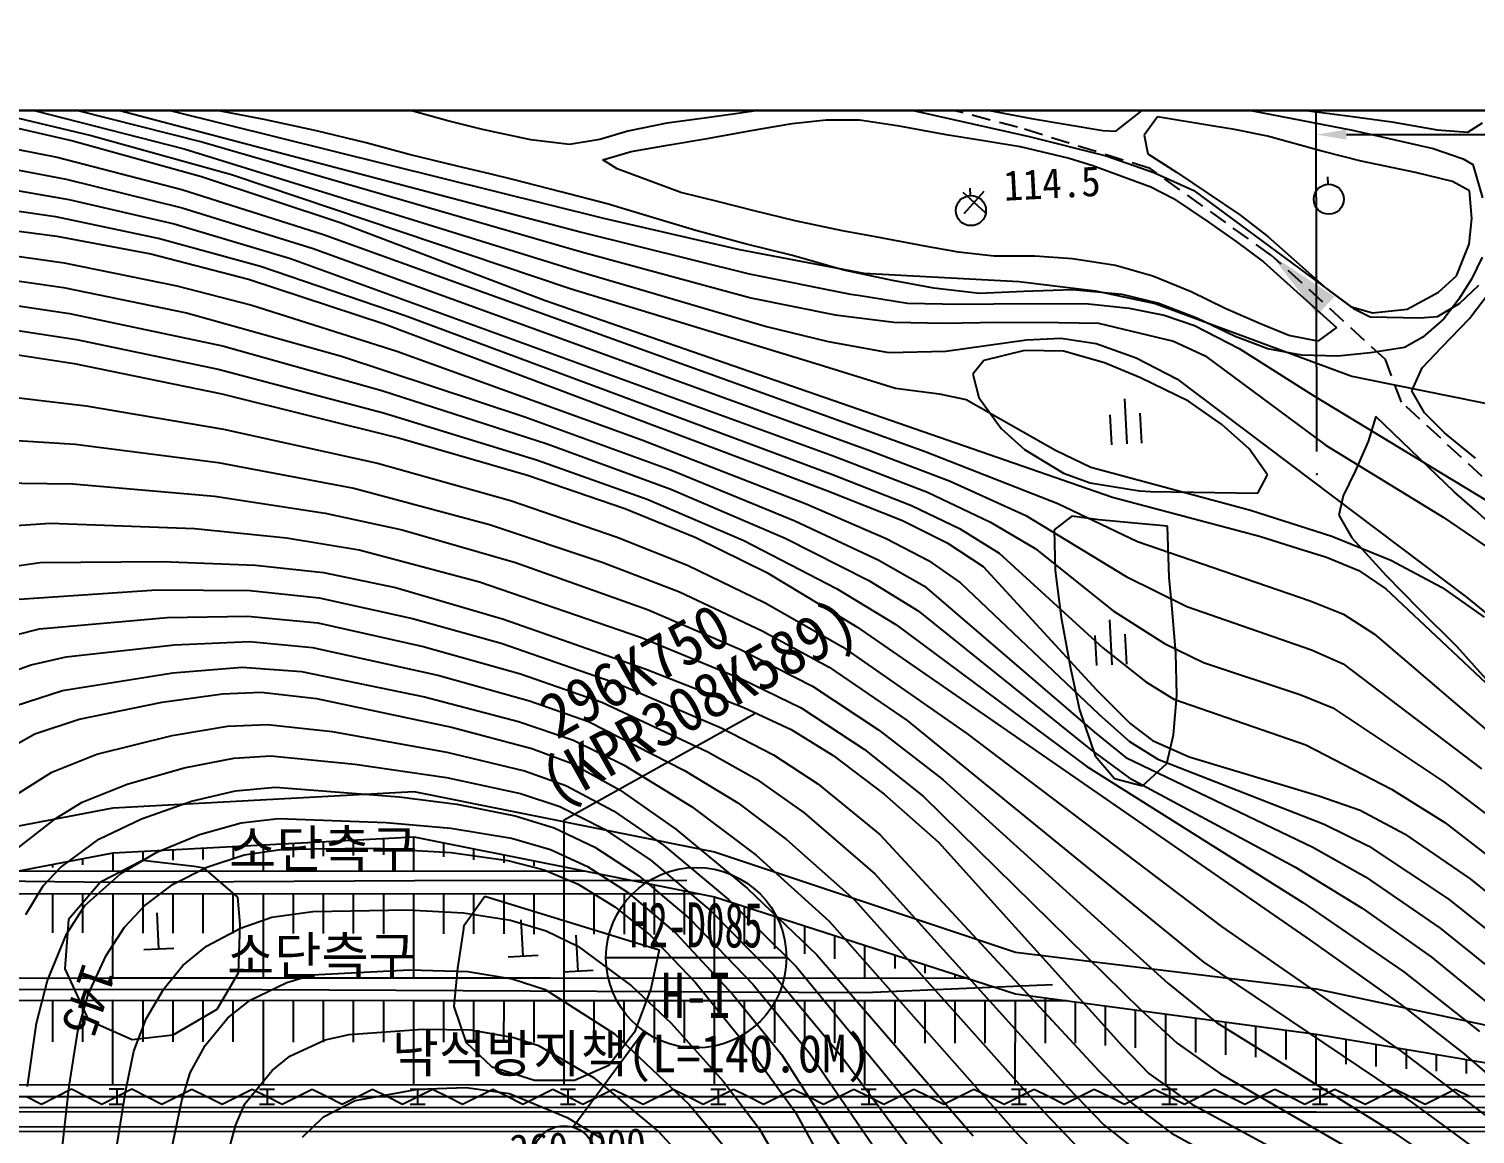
# Model space of a CAD drawing. Header units: millimetres. Extents: x 14054 to 14850, y 1103 to 1809.
# Drawn here: x 14455.8 to 14551.9, y 1473.3 to 1546.8 of the extents above; entities that cross this region are included whole.
import ezdxf
from ezdxf.enums import TextEntityAlignment as Align
from ezdxf.xclip import XClip

# ---------------------------------------------------------------- set-up
doc = ezdxf.new("R2010")
doc.units = ezdxf.units.MM
doc.header["$LTSCALE"] = 10
doc.header["$MEASUREMENT"] = 0
doc.header["$XCLIPFRAME"] = 2
doc.linetypes.add('HIDDEN', pattern=[0.375, 0.25, -0.125])
doc.layers.add('TN-MANH', color=4, linetype='Continuous')
doc.layers.add('TZ-BASE', color=253, linetype='Continuous')
doc.layers.add('TX-PAPR', color=2, linetype='Continuous', plot=False)
doc.styles.add('GR', font='GulimChe.ttf')
doc.styles.add('HANA', font='GulimChe.ttf')
doc.styles.get("Standard").update_dxf_attribs({"font": 'GulimChe.ttf'})
doc.linetypes.add('I_LINE', pattern='A,3.5,["I",Standard,S=1,R=0,X=-1,Y=-0.5],3.5', length=7)

# ---------------------------------------------------------------- blocks, each defined once
blk = doc.blocks.new('JD-SSG3')
at = {"layer": 'TZ-BASE'}
for p, q in [((301.949, 80.427, 115), (352.622, 67.849, 115)), ((354.611, 79.169, 114), (380.92, 73.274, 114)), ((355.967, 79.23, 113), (381.08, 74.47, 113)), ((312.558, 76.299, 117), (325.907, 72.908, 117)), ((314.5, 76.569, 116), (351.168, 66.911, 116)), ((306.907, 75.384, 120), (317.345, 72.987, 120)), ((308.248, 75.804, 119), (318.56, 73.335, 119)), ((313.443, 75.342, 118), (324.732, 72.443, 118)), ((327.182, 74.958, 106.561), (324.006, 75.793, 106.561)), ((342.276, 74.314, 114.023), (339.71, 75.024, 114.023)), ((364.197, 75.196, 114.023), (361.403, 74.77, 114.023)), ((386.682, 73.621, 113), (388.952, 75.413, 113)), ((390.968, 75.915, 113), (402.432, 73.682, 113)), ((398.922, 75.051, 112.656), (402.097, 74.656, 112.656)), ((305.359, 74.088, 121), (316.288, 71.887, 121)), ((330.063, 74.397, 106.561), (327.182, 74.958, 106.561)), ((333.532, 73.646, 106.561), (330.063, 74.397, 106.561)), ((344.568, 73.73, 114.023), (342.276, 74.314, 114.023)), ((356.842, 74.152, 114.023), (354.237, 73.622, 114.023)), ((359.007, 74.45, 114.023), (356.842, 74.152, 114.023)), ((361.403, 74.77, 114.023), (359.007, 74.45, 114.023)), ((362.434, 73.679, 114.506), (365.167, 74.146, 114.506)), ((365.167, 74.146, 114.506), (367.437, 74.382, 114.506)), ((367.437, 74.382, 114.506), (369.643, 74.386, 114.506)), ((369.643, 74.386, 114.506), (372.145, 74.013, 114.506)), ((381.08, 74.47, 113), (385.832, 73.664, 113)), ((389.465, 74.57, 113.812), (388.564, 73.349, 113.812)), ((393.208, 73.967, 113.812), (389.465, 74.57, 113.812)), ((402.097, 74.656, 112.656), (405.041, 74.241, 112.656)), ((405.041, 74.241, 112.656), (408.047, 73.721, 112.656)), ((410.087, 73.558, 112.656), (411.073, 74.19, 112.656)), ((318.56, 73.335, 119), (327.88, 70.733, 119)), ((336.834, 72.853, 106.561), (333.532, 73.646, 106.561)), ((347.785, 73.042, 114.023), (344.568, 73.73, 114.023)), ((354.237, 73.622, 114.023), (352.367, 73.072, 114.023)), ((356.867, 72.702, 114.506), (359.64, 73.169, 114.506)), ((359.64, 73.169, 114.506), (362.434, 73.679, 114.506)), ((372.145, 74.013, 114.506), (375.279, 73.43, 114.506)), ((375.279, 73.43, 114.506), (378.18, 72.952, 114.506)), ((380.92, 73.274, 114), (386.045, 71.985, 114)), ((385.832, 73.664, 113), (386.682, 73.621, 113)), ((388.564, 73.349, 113.812), (388.818, 72.109, 113.812)), ((394.574, 73.739, 113.812), (393.208, 73.967, 113.812)), ((396.761, 73.301, 113.812), (394.574, 73.739, 113.812)), ((400.462, 72.279, 113.812), (396.761, 73.301, 113.812)), ((402.432, 73.682, 113), (407.782, 72.484, 113)), ((408.047, 73.721, 112.656), (410.087, 73.558, 112.656)), ((317.345, 72.987, 120), (325.889, 70.615, 120)), ((324.732, 72.443, 118), (351.463, 64.17, 118)), ((325.907, 72.908, 117), (351.151, 65.598, 117)), ((339.695, 72.081, 106.561), (336.834, 72.853, 106.561)), ((350.35, 72.731, 114.023), (347.785, 73.042, 114.023)), ((352.367, 73.072, 114.023), (350.35, 72.731, 114.023)), ((352.58, 71.726, 114.506), (354.471, 72.277, 114.506)), ((354.471, 72.277, 114.506), (356.867, 72.702, 114.506)), ((378.18, 72.952, 114.506), (380.324, 72.598, 114.506)), ((380.324, 72.598, 114.506), (383.584, 71.827, 114.506)), ((403.007, 71.631, 113.812), (400.462, 72.279, 113.812)), ((407.782, 72.484, 113), (409.774, 71.79, 113)), ((310.351, 71.677, 122), (316.89, 70.436, 122)), ((316.288, 71.887, 121), (324.587, 69.753, 121)), ((342.807, 71.331, 106.561), (339.695, 72.081, 106.561)), ((345.162, 70.767, 106.561), (342.807, 71.331, 106.561)), ((353.527, 71.119, 114.506), (352.58, 71.726, 114.506)), ((383.584, 71.827, 114.506), (385.162, 71.346, 114.506)), ((385.162, 71.346, 114.506), (389.011, 69.923, 114.506)), ((386.045, 71.985, 114), (389.203, 70.885, 114)), ((388.818, 72.109, 113.812), (390.712, 70.894, 113.812)), ((406.603, 70.882, 113.812), (403.007, 71.631, 113.812)), ((409.774, 71.79, 113), (410.421, 71.417, 113)), ((410.421, 71.417, 113), (411.078, 69.184, 113)), ((316.89, 70.436, 122), (324.601, 68.535, 122)), ((325.889, 70.615, 120), (335.106, 67.562, 120)), ((327.88, 70.733, 119), (350.401, 63.161, 119)), ((346.592, 70.412, 106.561), (345.162, 70.767, 106.561)), ((349.789, 69.599, 106.561), (346.592, 70.412, 106.561)), ((357.755, 69.55, 114.506), (353.527, 71.119, 114.506)), ((389.203, 70.885, 114), (391.882, 69.672, 114)), ((390.712, 70.894, 113.812), (394.921, 68.064, 113.812)), ((400.768, 70.599, 113.728), (400.794, 70.099, 113.728)), ((409.063, 70.276, 113.812), (406.603, 70.882, 113.812)), ((410.199, 69.648, 113.812), (409.063, 70.276, 113.812)), ((311.99, 69.972, 123), (317.074, 69.087, 123)), ((324.587, 69.753, 121), (333.994, 66.751, 121)), ((352.859, 68.785, 106.561), (349.789, 69.599, 106.561)), ((360.279, 68.924, 114.506), (357.755, 69.55, 114.506)), ((376.52, 69.562, 114.548), (378.006, 68.223, 114.548)), ((376.594, 68.15, 114.548), (377.933, 69.635, 114.548)), ((376.975, 69.84, 114.485), (377.001, 69.34, 114.485)), ((389.011, 69.923, 114.506), (390.526, 69.149, 114.506)), ((391.882, 69.672, 114), (402.487, 61.825, 114)), ((410.35, 67.82, 113.812), (410.199, 69.648, 113.812)), ((309.028, 68.983, 124), (316.182, 67.952, 124)), ((317.074, 69.087, 123), (324.083, 67.463, 123)), ((324.601, 68.535, 122), (333.313, 65.825, 122)), ((355.656, 67.949, 106.561), (352.859, 68.785, 106.561)), ((362.634, 68.319, 114.506), (360.279, 68.924, 114.506)), ((365.367, 67.652, 114.506), (362.634, 68.319, 114.506)), ((390.526, 69.149, 114.506), (392.82, 67.598, 114.506)), ((309.427, 67.545, 125), (316.261, 66.652, 125)), ((316.182, 67.952, 124), (323.102, 66.497, 124)), ((324.083, 67.463, 123), (331.807, 65.168, 123)), ((335.106, 67.562, 120), (348.698, 62.396, 120)), ((352.622, 67.849, 115), (361.667, 65.751, 115)), ((358.769, 67.029, 106.561), (355.656, 67.949, 106.561)), ((368.522, 67.005, 114.506), (365.367, 67.652, 114.506)), ((392.82, 67.598, 114.506), (394.693, 66.298, 114.506)), ((394.921, 68.064, 113.812), (396.794, 66.617, 113.812)), ((410.185, 66.117, 113.812), (410.35, 67.82, 113.812)), ((316.261, 66.652, 125), (322.513, 65.464, 125)), ((323.102, 66.497, 124), (329.81, 64.642, 124)), ((333.994, 66.751, 121), (374.01, 52.314, 121)), ((351.168, 66.911, 116), (362.305, 64.142, 116)), ((362.05, 66.132, 106.561), (358.769, 67.029, 106.561)), ((370.709, 66.589, 114.506), (368.522, 67.005, 114.506)), ((373.989, 65.986, 114.506), (370.709, 66.589, 114.506)), ((396.794, 66.617, 113.812), (399.09, 64.582, 113.812)), ((309.949, 65.828, 126), (316.752, 64.879, 126)), ((322.513, 65.464, 125), (329.011, 63.78, 125)), ((333.313, 65.825, 122), (370.205, 52.426, 122)), ((351.151, 65.598, 117), (362.428, 62.538, 117)), ((361.667, 65.751, 115), (369.927, 64.183, 115)), ((365.183, 65.36, 106.561), (362.05, 66.132, 106.561)), ((376.218, 65.57, 114.506), (373.989, 65.986, 114.506)), ((378.594, 65.322, 114.506), (376.218, 65.57, 114.506)), ((394.693, 66.298, 114.506), (396.503, 64.935, 114.506)), ((409.348, 64.013, 113.812), (410.185, 66.117, 113.812)), ((316.752, 64.879, 126), (324.253, 63.335, 126)), ((329.81, 64.642, 124), (339.439, 61.377, 124)), ((331.807, 65.168, 123), (367.882, 52.029, 123)), ((368.59, 64.378, 106.561), (365.183, 65.36, 106.561)), ((381.305, 65.306, 114.506), (378.594, 65.322, 114.506)), ((383.807, 65.143, 114.506), (381.305, 65.306, 114.506)), ((386.667, 64.686, 114.506), (383.807, 65.143, 114.506)), ((389.148, 63.976, 114.506), (386.667, 64.686, 114.506)), ((396.503, 64.935, 114.506), (401.367, 60.572, 114.506)), ((399.09, 64.582, 113.812), (400.732, 63.114, 113.812)), ((411.049, 65.256, 106.561), (410.336, 63.783, 106.561)), ((309.576, 64.236, 127), (316.716, 63.231, 127)), ((329.011, 63.78, 125), (338.026, 60.813, 125)), ((351.463, 64.17, 118), (363.468, 60.641, 118)), ((362.305, 64.142, 116), (369.042, 62.789, 116)), ((371.828, 63.691, 106.561), (368.59, 64.378, 106.561)), ((369.927, 64.183, 115), (380.248, 63.626, 115)), ((374.583, 63.191, 106.561), (371.828, 63.691, 106.561)), ((380.248, 63.626, 115), (385.324, 63.016, 115)), ((391.693, 62.95, 114.506), (389.148, 63.976, 114.506)), ((408.131, 62.918, 113.812), (409.348, 64.013, 113.812)), ((410.336, 63.783, 106.561), (409.498, 62.458, 106.561)), ((309.69, 62.592, 128), (317.109, 61.509, 128)), ((316.716, 63.231, 127), (324.888, 61.535, 127)), ((324.253, 63.335, 126), (329.237, 62.06, 126)), ((350.401, 63.161, 119), (366.663, 58.207, 119)), ((362.428, 62.538, 117), (368.029, 61.405, 117)), ((369.042, 62.789, 116), (369.546, 62.72, 116)), ((369.546, 62.72, 116), (372.824, 62.177, 116)), ((377.631, 62.819, 106.561), (374.583, 63.191, 106.561)), ((380.574, 62.971, 106.561), (377.631, 62.819, 106.561)), ((383.811, 63.083, 106.561), (380.574, 62.971, 106.561)), ((387.111, 62.752, 106.561), (383.811, 63.083, 106.561)), ((385.324, 63.016, 115), (389.296, 62.163, 115)), ((389.488, 62.19, 106.561), (387.111, 62.752, 106.561)), ((393.966, 61.84, 114.506), (391.693, 62.95, 114.506)), ((400.732, 63.114, 113.812), (402.289, 61.961, 113.812)), ((406.052, 61.779, 113.812), (408.131, 62.918, 113.812)), ((409.545, 62.165, 114), (410.814, 63.393, 114)), ((410.194, 61.177, 115.326), (411.599, 63.008, 115.326)), ((329.237, 62.06, 126), (338.879, 58.986, 126)), ((348.698, 62.396, 120), (386.455, 49.286, 120)), ((372.824, 62.177, 116), (376.317, 62.118, 116)), ((376.317, 62.118, 116), (380.827, 62.171, 116)), ((380.827, 62.171, 116), (384.861, 62.14, 116)), ((384.861, 62.14, 116), (387.583, 61.86, 116)), ((387.583, 61.86, 116), (389.894, 61.378, 116)), ((389.296, 62.163, 115), (402.369, 57.341, 115)), ((392.075, 61.185, 106.561), (389.488, 62.19, 106.561)), ((396.196, 60.856, 114.506), (393.966, 61.84, 114.506)), ((402.289, 61.961, 113.812), (403.761, 61.543, 113.812)), ((402.487, 61.825, 114), (403.605, 61.272, 114)), ((403.761, 61.543, 113.812), (406.052, 61.779, 113.812)), ((408.078, 61.304, 114), (409.545, 62.165, 114)), ((409.498, 62.458, 106.561), (408.492, 61.152, 106.561)), ((310.078, 60.914, 129), (317.579, 59.77, 129)), ((317.109, 61.509, 128), (327.29, 59.343, 128)), ((324.888, 61.535, 127), (335.2, 58.664, 127)), ((338.026, 60.813, 125), (367.478, 49.72, 125)), ((339.439, 61.377, 124), (367.857, 50.791, 124)), ((363.468, 60.641, 118), (367.566, 59.631, 118)), ((368.029, 61.405, 117), (371.926, 60.927, 117)), ((371.926, 60.927, 117), (375.299, 60.862, 117)), ((375.299, 60.862, 117), (378.846, 60.925, 117)), ((378.846, 60.925, 117), (382.879, 60.894, 117)), ((382.879, 60.894, 117), (385.529, 60.851, 117)), ((385.529, 60.851, 117), (390.525, 59.666, 117)), ((389.894, 61.378, 116), (391.915, 60.701, 116)), ((391.915, 60.701, 116), (394.883, 59.17, 116)), ((394.621, 59.971, 106.561), (392.075, 61.185, 106.561)), ((398.194, 60.041, 114.506), (396.196, 60.856, 114.506)), ((403.605, 61.272, 114), (406.911, 61.217, 114)), ((406.911, 61.217, 114), (408.078, 61.304, 114)), ((408.492, 61.152, 106.561), (407.106, 59.931, 106.561)), ((408.369, 59.261, 115.326), (410.194, 61.177, 115.326)), ((317.579, 59.77, 129), (327.005, 57.797, 129)), ((367.566, 59.631, 118), (371.585, 58.898, 118)), ((375.392, 59.002, 118), (380.742, 59.759, 118)), ((380.742, 59.759, 118), (383.022, 59.855, 118)), ((383.022, 59.855, 118), (385.387, 59.495, 118)), ((390.525, 59.666, 117), (392.626, 58.685, 117)), ((396.788, 59.155, 106.561), (394.621, 59.971, 106.561)), ((400.129, 59.665, 114.506), (398.194, 60.041, 114.506)), ((401.367, 60.572, 114.506), (400.129, 59.665, 114.506)), ((407.106, 59.931, 106.561), (405.889, 59.235, 106.561)), ((310.261, 59.286, 130), (317.422, 58.171, 130)), ((327.29, 59.343, 128), (337.888, 56.371, 128)), ((335.2, 58.664, 127), (347.397, 54.627, 127)), ((338.879, 58.986, 126), (355.168, 53.093, 126)), ((371.585, 58.898, 118), (375.392, 59.002, 118)), ((380.623, 59.04, 119.193), (377.913, 58.363, 119.193)), ((383.208, 59.003, 119.193), (380.623, 59.04, 119.193)), ((385.922, 58.21, 119.193), (383.208, 59.003, 119.193)), ((385.387, 59.495, 118), (388.035, 58.543, 118)), ((392.626, 58.685, 117), (400.681, 52.727, 117)), ((394.883, 59.17, 116), (399.777, 56.07, 116)), ((399.037, 58.739, 106.561), (396.788, 59.155, 106.561)), ((401.455, 58.66, 106.561), (399.037, 58.739, 106.561)), ((403.619, 58.874, 106.561), (401.455, 58.66, 106.561)), ((405.174, 59.129, 106.561), (403.619, 58.874, 106.561)), ((405.889, 59.235, 106.561), (405.174, 59.129, 106.561)), ((407.047, 57.892, 115.326), (408.369, 59.261, 115.326)), ((317.422, 58.171, 130), (327.253, 56.148, 130)), ((327.005, 57.797, 129), (337.998, 54.89, 129)), ((366.663, 58.207, 119), (372.033, 56.541, 119)), ((377.913, 58.363, 119.193), (377.179, 57.458, 119.193)), ((388.32, 57.227, 119.193), (385.922, 58.21, 119.193)), ((388.035, 58.543, 118), (390.735, 57.155, 118)), ((406.377, 56.357, 115.326), (407.047, 57.892, 115.326)), ((377.179, 57.458, 119.193), (377.581, 55.904, 119.193)), ((391.518, 55.677, 119.193), (388.32, 57.227, 119.193)), ((390.735, 57.155, 118), (410.004, 42.64, 118)), ((402.369, 57.341, 115), (403.352, 57.142, 115)), ((403.352, 57.142, 115), (416.154, 54.543, 115)), ((311.592, 56.146, 131), (318.223, 55.357, 131)), ((327.253, 56.148, 130), (339.071, 53.205, 130)), ((337.888, 56.371, 128), (348.867, 52.821, 128)), ((372.033, 56.541, 119), (374.942, 56.151, 119)), ((374.942, 56.151, 119), (376.744, 55.78, 119)), ((376.744, 55.78, 119), (382.675, 52.407, 119)), ((377.581, 55.904, 119.193), (379.057, 53.846, 119.193)), ((387.259, 55.822, 118.479), (387.415, 52.826, 118.479)), ((399.777, 56.07, 116), (411.258, 49.102, 116)), ((407.221, 54.886, 115.326), (406.377, 56.357, 115.326)), ((318.223, 55.357, 131), (327.353, 53.814, 131)), ((337.998, 54.89, 129), (348.17, 51.767, 129)), ((388.413, 52.878, 118.479), (388.31, 54.875, 118.479)), ((393.728, 54.125, 119.193), (391.518, 55.677, 119.193)), ((408.548, 53.565, 115.326), (407.221, 54.886, 115.326)), ((347.397, 54.627, 127), (357.134, 51.081, 127)), ((386.416, 52.774, 118.479), (386.313, 54.771, 118.479)), ((395.559, 52.489, 119.193), (393.728, 54.125, 119.193)), ((403.964, 54.649, 116.776), (403.462, 52.988, 116.776)), ((409.185, 49.635, 116.776), (403.964, 54.649, 116.776)), ((311.177, 53.196, 132), (317.484, 52.806, 132)), ((327.353, 53.814, 131), (337.593, 51.543, 131)), ((339.071, 53.205, 130), (347.565, 50.752, 130)), ((355.168, 53.093, 126), (366.093, 48.832, 126)), ((379.057, 53.846, 119.193), (380.615, 52.462, 119.193)), ((403.462, 52.988, 116.776), (402.604, 51.01, 116.776)), ((410.611, 51.887, 115.326), (408.548, 53.565, 115.326)), ((317.484, 52.806, 132), (327.002, 51.598, 132)), ((348.867, 52.821, 128), (357.091, 49.823, 128)), ((367.882, 52.029, 123), (374.174, 49.61, 123)), ((370.205, 52.426, 122), (375.675, 50.341, 122)), ((374.01, 52.314, 121), (382.838, 48.854, 121)), ((380.615, 52.462, 119.193), (383.202, 50.89, 119.193)), ((382.675, 52.407, 119), (385.015, 51.286, 119)), ((396.761, 50.768, 119.193), (395.559, 52.489, 119.193)), ((400.681, 52.727, 117), (408.453, 47.959, 117)), ((327.002, 51.598, 132), (336.028, 49.879, 132)), ((337.593, 51.543, 131), (346.44, 49.057, 131)), ((348.17, 51.767, 129), (355.533, 49.16, 129)), ((357.134, 51.081, 127), (365.342, 47.719, 127)), ((385.015, 51.286, 119), (395.649, 48.415, 119)), ((402.604, 51.01, 116.776), (401.808, 49.37, 116.776)), ((311.548, 50.25, 133), (317.333, 50.178, 133)), ((317.333, 50.178, 133), (326.765, 49.36, 133)), ((347.565, 50.752, 130), (354.032, 48.537, 130)), ((367.857, 50.791, 124), (373.096, 48.73, 124)), ((375.675, 50.341, 122), (380.705, 48.074, 122)), ((383.202, 50.89, 119.193), (384.99, 50.242, 119.193)), ((384.99, 50.242, 119.193), (388.271, 49.701, 119.193)), ((396.132, 49.548, 119.193), (396.761, 50.768, 119.193)), ((326.765, 49.36, 133), (334.11, 48.229, 133)), ((336.028, 49.879, 132), (345.03, 47.468, 132)), ((346.44, 49.057, 131), (353.527, 46.626, 131)), ((355.533, 49.16, 129), (361.958, 46.412, 129)), ((357.091, 49.823, 128), (364.696, 46.568, 128)), ((367.478, 49.72, 125), (372.505, 47.728, 125)), ((374.174, 49.61, 123), (378.344, 47.615, 123)), ((386.455, 49.286, 120), (396.229, 46.689, 120)), ((388.271, 49.701, 119.193), (388.986, 49.661, 119.193)), ((388.986, 49.661, 119.193), (396.132, 49.548, 119.193)), ((401.808, 49.37, 116.776), (401.516, 48.087, 116.776)), ((410.554, 48.439, 116.776), (409.185, 49.635, 116.776)), ((334.11, 48.229, 133), (339.224, 47.113, 133)), ((354.032, 48.537, 130), (358.768, 46.592, 130)), ((366.093, 48.832, 126), (371.42, 46.537, 126)), ((373.096, 48.73, 124), (376.294, 47.197, 124)), ((382.838, 48.854, 121), (388.137, 46.337, 121)), ((395.649, 48.415, 119), (401.055, 46.699, 119)), ((401.516, 48.087, 116.776), (402.381, 46.574, 116.776)), ((412.996, 46.237, 116.776), (410.554, 48.439, 116.776)), ((311.266, 47.235, 134), (315.855, 47.552, 134)), ((315.855, 47.552, 134), (325.416, 47.197, 134)), ((325.416, 47.197, 134), (331.553, 46.58, 134)), ((345.03, 47.468, 132), (352.536, 44.955, 132)), ((365.342, 47.719, 127), (370.882, 45.122, 127)), ((372.505, 47.728, 125), (375.482, 46.248, 125)), ((376.294, 47.197, 124), (378.928, 45.554, 124)), ((378.344, 47.615, 123), (381.327, 45.86, 123)), ((380.705, 48.074, 122), (387.368, 44.008, 122)), ((383.754, 48.012, 121.758), (382.58, 47.106, 121.758)), ((385.562, 47.783, 121.758), (383.754, 48.012, 121.758)), ((387.938, 47.557, 121.758), (385.562, 47.783, 121.758)), ((390.125, 47.351, 121.758), (387.938, 47.557, 121.758)), ((390.236, 43.946, 121.758), (390.125, 47.351, 121.758)), ((408.453, 47.959, 117), (413.983, 44.165, 117)), ((331.553, 46.58, 134), (336.382, 45.775, 134)), ((339.224, 47.113, 133), (346.775, 44.93, 133)), ((353.527, 46.626, 131), (358.214, 44.771, 131)), ((358.768, 46.592, 130), (363.47, 44.278, 130)), ((361.958, 46.412, 129), (368.11, 43.206, 129)), ((364.696, 46.568, 128), (370.264, 43.734, 128)), ((371.42, 46.537, 126), (374.229, 45.066, 126)), ((375.482, 46.248, 125), (377.861, 44.67, 125)), ((382.58, 47.106, 121.758), (382.647, 44.415, 121.758)), ((388.137, 46.337, 121), (399.616, 42.381, 121)), ((396.229, 46.689, 120), (398.835, 45.88, 120)), ((401.055, 46.699, 119), (404.971, 45.088, 119)), ((402.381, 46.574, 116.776), (404.635, 44.099, 116.776)), ((336.382, 45.775, 134), (344.375, 43.649, 134)), ((378.928, 45.554, 124), (385.821, 39.272, 124)), ((381.327, 45.86, 123), (386.507, 41.719, 123)), ((398.835, 45.88, 120), (400.695, 45.304, 120)), ((400.695, 45.304, 120), (402.84, 44.41, 120)), ((312.553, 44.56, 135), (315.172, 44.931, 135)), ((315.172, 44.931, 135), (323.25, 45.003, 135)), ((323.25, 45.003, 135), (329.484, 44.761, 135)), ((329.484, 44.761, 135), (333.992, 44.273, 135)), ((333.992, 44.273, 135), (338.792, 43.273, 135)), ((346.775, 44.93, 133), (355.544, 41.809, 133)), ((352.536, 44.955, 132), (357.663, 42.978, 132)), ((358.214, 44.771, 131), (363.38, 42.262, 131)), ((363.47, 44.278, 130), (369.472, 40.67, 130)), ((370.882, 45.122, 127), (373.97, 43.363, 127)), ((374.229, 45.066, 126), (376.361, 43.588, 126)), ((377.861, 44.67, 125), (385.392, 36.472, 125)), ((382.647, 44.415, 121.758), (383.053, 41.283, 121.758)), ((402.84, 44.41, 120), (404.632, 43.18, 120)), ((404.971, 45.088, 119), (408.385, 43.266, 119)), ((338.792, 43.273, 135), (345.976, 41.179, 135)), ((344.375, 43.649, 134), (355.07, 39.979, 134)), ((370.264, 43.734, 128), (373.543, 41.73, 128)), ((373.97, 43.363, 127), (385.27, 33.65, 127)), ((376.361, 43.588, 126), (385.546, 34.845, 126)), ((387.368, 44.008, 122), (391.412, 42.02, 122)), ((390.408, 42.096, 121.758), (390.236, 43.946, 121.758)), ((404.635, 44.099, 116.776), (406.804, 41.874, 116.776)), ((313.774, 42.506, 136), (322.929, 43.115, 136)), ((322.929, 43.115, 136), (329.133, 43.069, 136)), ((329.133, 43.069, 136), (333.72, 42.591, 136)), ((333.72, 42.591, 136), (339.929, 41.215, 136)), ((357.663, 42.978, 132), (363.179, 40.398, 132)), ((368.11, 43.206, 129), (372.048, 40.82, 129)), ((399.616, 42.381, 121), (401.821, 41.505, 121)), ((404.632, 43.18, 120), (414.536, 33.866, 120)), ((408.385, 43.266, 119), (411.188, 41.313, 119)), ((410.004, 42.64, 118), (416.23, 37.529, 118)), ((323.6, 41.283, 137), (328.942, 41.377, 137)), ((328.942, 41.377, 137), (333.628, 40.92, 137)), ((355.544, 41.809, 133), (361.683, 39.184, 133)), ((363.38, 42.262, 131), (368.515, 39.335, 131)), ((373.543, 41.73, 128), (384.974, 32.517, 128)), ((386.507, 41.719, 123), (389.931, 39.545, 123)), ((390.666, 38.923, 121.758), (390.408, 42.096, 121.758)), ((391.412, 42.02, 122), (399.687, 39.121, 122)), ((401.821, 41.505, 121), (403.884, 40.164, 121)), ((406.804, 41.874, 116.776), (409.352, 39.357, 116.776)), ((311.963, 39.717, 137), (315.109, 40.531, 137)), ((315.109, 40.531, 137), (323.6, 41.283, 137)), ((333.628, 40.92, 137), (340.635, 39.352, 137)), ((339.929, 41.215, 136), (345.818, 39.565, 136)), ((345.976, 41.179, 135), (355.401, 37.874, 135)), ((363.179, 40.398, 132), (367.629, 37.969, 132)), ((369.472, 40.67, 130), (399.6, 19.828, 130)), ((372.048, 40.82, 129), (384.751, 31.367, 129)), ((383.053, 41.283, 121.758), (383.669, 37.922, 121.758)), ((386.257, 41.127, 121.716), (386.412, 38.131, 121.716)), ((316.896, 38.655, 138), (324.098, 39.468, 138)), ((324.098, 39.468, 138), (329.076, 39.678, 138)), ((329.076, 39.678, 138), (333.266, 39.286, 138)), ((345.818, 39.565, 136), (353.661, 36.853, 136)), ((355.07, 39.979, 134), (361.846, 37.189, 134)), ((385.414, 38.079, 121.716), (385.31, 40.077, 121.716)), ((387.411, 38.183, 121.716), (387.308, 40.18, 121.716)), ((389.931, 39.545, 123), (392.521, 38.282, 123)), ((403.884, 40.164, 121), (412.986, 32.382, 121)), ((314.564, 38.13, 138), (316.896, 38.655, 138)), ((333.266, 39.286, 138), (341.6, 37.447, 138)), ((340.635, 39.352, 137), (347.106, 37.527, 137)), ((361.683, 39.184, 133), (366.52, 36.725, 133)), ((368.515, 39.335, 131), (376.78, 33.558, 131)), ((385.821, 39.272, 124), (388.683, 36.999, 124)), ((390.734, 36.085, 121.758), (390.666, 38.923, 121.758)), ((399.687, 39.121, 122), (401.81, 38.198, 122)), ((409.352, 39.357, 116.776), (411.859, 36.566, 116.776)), ((311.604, 37.101, 138), (314.564, 38.13, 138)), ((316.654, 36.428, 139), (323.989, 37.605, 139)), ((323.989, 37.605, 139), (328.586, 37.967, 139)), ((328.586, 37.967, 139), (332.549, 37.693, 139)), ((332.549, 37.693, 139), (340.71, 36.009, 139)), ((347.106, 37.527, 137), (352.513, 35.65, 137)), ((355.401, 37.874, 135), (361.952, 35.304, 135)), ((367.629, 37.969, 132), (372.812, 34.422, 132)), ((383.669, 37.922, 121.758), (384.262, 35.148, 121.758)), ((392.521, 38.282, 123), (398.994, 36.139, 123)), ((401.81, 38.198, 122), (411.004, 31.227, 122)), ((341.6, 37.447, 138), (347.698, 35.734, 138)), ((353.661, 36.853, 136), (360.435, 33.945, 136)), ((361.846, 37.189, 134), (365.774, 35.28, 134)), ((366.52, 36.725, 133), (370.895, 33.819, 133)), ((388.683, 36.999, 124), (390.551, 35.845, 124)), ((313.512, 35.4, 139), (316.654, 36.428, 139)), ((317.746, 34.527, 140), (323.277, 35.652, 140)), ((323.277, 35.652, 140), (327.284, 36.215, 140)), ((327.284, 36.215, 140), (329.865, 36.317, 140)), ((329.865, 36.317, 140), (333.546, 35.9, 140)), ((333.546, 35.9, 140), (342.521, 33.983, 140)), ((340.71, 36.009, 139), (346.976, 34.362, 139)), ((347.698, 35.734, 138), (351.631, 34.356, 138)), ((352.513, 35.65, 137), (359.567, 32.337, 137)), ((385.392, 36.472, 125), (387.65, 34.231, 125)), ((390.529, 33.478, 121.758), (390.734, 36.085, 121.758)), ((390.551, 35.845, 124), (399.33, 32.815, 124)), ((398.994, 36.139, 123), (401.114, 35.279, 123)), ((361.952, 35.304, 135), (365.095, 33.823, 135)), ((365.774, 35.28, 134), (369.981, 32.495, 134)), ((384.262, 35.148, 121.758), (385.319, 32.081, 121.758)), ((385.546, 34.845, 126), (387.593, 33.044, 126)), ((401.114, 35.279, 123), (408.501, 30.348, 123)), ((314.819, 33.538, 140), (317.746, 34.527, 140)), ((323.944, 33.438, 141), (327.612, 34.044, 141)), ((327.612, 34.044, 141), (330.285, 34.162, 141)), ((330.285, 34.162, 141), (334.572, 33.696, 141)), ((334.572, 33.696, 141), (342.199, 32.334, 141)), ((342.521, 33.983, 140), (347.855, 32.57, 140)), ((346.976, 34.362, 139), (350.624, 33.122, 139)), ((351.631, 34.356, 138), (358.007, 31.114, 138)), ((360.435, 33.945, 136), (363.915, 32.151, 136)), ((365.095, 33.823, 135), (367.889, 32.093, 135)), ((370.895, 33.819, 133), (375.212, 30.48, 133)), ((372.812, 34.422, 132), (392.483, 18.38, 132)), ((387.65, 34.231, 125), (389.119, 33.101, 125)), ((312.305, 32.153, 140), (314.819, 33.538, 140)), ((318.937, 32.183, 141), (323.944, 33.438, 141)), ((350.624, 33.122, 139), (353.993, 31.454, 139)), ((376.78, 33.558, 131), (393.708, 20.734, 131)), ((385.27, 33.65, 127), (387.342, 31.977, 127)), ((387.593, 33.044, 126), (389.488, 31.869, 126)), ((389.119, 33.101, 125), (391.571, 32.017, 125)), ((390.07, 31.565, 121.758), (390.529, 33.478, 121.758)), ((399.33, 32.815, 124), (405.008, 29.874, 124)), ((315.941, 31.002, 141), (318.937, 32.183, 141)), ((324.746, 31.288, 142), (328.038, 31.918, 142)), ((328.038, 31.918, 142), (330.503, 32.076, 142)), ((330.503, 32.076, 142), (336.077, 31.537, 142)), ((342.199, 32.334, 141), (347.357, 31.092, 141)), ((347.855, 32.57, 140), (350.53, 31.566, 140)), ((359.567, 32.337, 137), (362.784, 30.524, 137)), ((363.915, 32.151, 136), (366.88, 30.223, 136)), ((367.889, 32.093, 135), (371.285, 29.524, 135)), ((369.981, 32.495, 134), (373.894, 29.386, 134)), ((384.974, 32.517, 128), (387.578, 30.609, 128)), ((385.319, 32.081, 121.758), (386.604, 30.57, 121.758)), ((387.342, 31.977, 127), (399.778, 26.01, 127)), ((389.488, 31.869, 126), (400.533, 27.527, 126)), ((391.571, 32.017, 125), (400.181, 29.421, 125)), ((312.923, 29.092, 141), (315.941, 31.002, 141)), ((320.955, 30.193, 142), (324.746, 31.288, 142)), ((336.077, 31.537, 142), (342.178, 30.651, 142)), ((347.357, 31.092, 141), (350.123, 30.11, 141)), ((350.53, 31.566, 140), (353.722, 29.792, 140)), ((353.993, 31.454, 139), (358.478, 28.705, 139)), ((358.007, 31.114, 138), (361.553, 28.956, 138)), ((384.751, 31.367, 129), (399.125, 22.336, 129)), ((388.455, 30.09, 121.758), (390.07, 31.565, 121.758)), ((317.958, 29.007, 142), (320.955, 30.193, 142)), ((328.152, 29.752, 143), (330.814, 29.995, 143)), ((330.814, 29.995, 143), (339.037, 29.344, 143)), ((342.178, 30.651, 142), (347.095, 29.584, 142)), ((350.123, 30.11, 141), (353.28, 28.432, 141)), ((362.784, 30.524, 137), (365.957, 28.291, 137)), ((366.88, 30.223, 136), (371.003, 26.858, 136)), ((375.212, 30.48, 133), (390.152, 16.971, 133)), ((386.604, 30.57, 121.758), (388.455, 30.09, 121.758)), ((387.578, 30.609, 128), (398.595, 24.696, 128)), ((405.008, 29.874, 124), (408.569, 27.646, 124)), ((408.501, 30.348, 123), (412.102, 27.592, 123)), ((316.229, 27.935, 142), (317.958, 29.007, 142)), ((320.009, 28.63), (340.01, 29.703)), ((320.009, 28.63), (340.01, 29.703)), ((321.897, 27.902, 143), (325.227, 29.067, 143)), ((325.227, 29.067, 143), (328.152, 29.752, 143)), ((339.037, 29.344, 143), (342.868, 28.865, 143)), ((340.01, 29.703), (360.009, 25.697)), ((340.01, 29.703), (360.009, 25.697)), ((342.868, 28.865, 143), (346.757, 28.1, 143)), ((347.095, 29.584, 142), (349.714, 28.712, 142)), ((353.722, 29.792, 140), (357.421, 27.202, 140)), ((361.553, 28.956, 138), (364.799, 26.526, 138)), ((371.285, 29.524, 135), (374.888, 26.344, 135)), ((373.894, 29.386, 134), (388.351, 15.183, 134)), ((400.181, 29.421, 125), (402.938, 28.459, 125)), ((300.008, 24.806), (320.009, 28.63)), ((300.008, 24.806), (320.009, 28.63)), ((313.309, 25.661, 142), (316.229, 27.935, 142)), ((319.057, 26.528, 143), (321.897, 27.902, 143)), ((328.527, 27.63, 144), (331.021, 27.923, 144)), ((331.021, 27.923, 144), (338.17, 27.646, 144)), ((346.757, 28.1, 143), (349.343, 27.303, 143)), ((349.714, 28.712, 142), (352.684, 27.205, 142)), ((353.28, 28.432, 141), (356.614, 26.15, 141)), ((358.478, 28.705, 139), (362.774, 25.48, 139)), ((365.957, 28.291, 137), (370.666, 24.228, 137)), ((402.938, 28.459, 125), (405.87, 26.899, 125)), ((325.759, 26.859, 144), (328.527, 27.63, 144)), ((338.17, 27.646, 144), (342.474, 27.279, 144)), ((342.474, 27.279, 144), (346.498, 26.604, 144)), ((349.343, 27.303, 143), (352.044, 26.006, 143)), ((352.684, 27.205, 142), (355.796, 25.124, 142)), ((357.421, 27.202, 140), (362.203, 23.249, 140)), ((400.533, 27.527, 126), (403.51, 26.065, 126)), ((408.569, 27.646, 124), (413.172, 24.061, 124)), ((316.517, 24.644, 143), (319.057, 26.528, 143)), ((320.008, 25.63), (340.009, 26.703)), ((322.926, 25.665, 144), (325.759, 26.859, 144)), ((328.008, 25.238), (328.008, 26.059)), ((330.008, 24.417), (330.008, 26.167)), ((332.008, 25.345), (332.008, 26.274)), ((334.008, 25.398), (334.008, 26.381)), ((336.008, 25.452), (336.008, 26.489)), ((338.008, 25.505), (338.008, 26.596)), ((340.008, 24.413), (340.008, 26.703)), ((340.009, 26.703), (360.008, 22.697)), ((342.008, 25.358), (342.008, 26.303)), ((346.498, 26.604, 144), (349.091, 25.858, 144)), ((352.044, 26.006, 143), (354.981, 24.094, 143)), ((356.614, 26.15, 141), (360.923, 22.533, 141)), ((364.799, 26.526, 138), (369.303, 22.504, 138)), ((371.003, 26.858, 136), (385.55, 11.14, 136)), ((374.888, 26.344, 135), (387.126, 12.764, 135)), ((399.778, 26.01, 127), (403.295, 24.034, 127)), ((403.51, 26.065, 126), (408.778, 22.58, 126)), ((405.87, 26.899, 125), (410.256, 23.896, 125)), ((300.007, 21.786), (320.008, 25.63)), ((318.008, 24.842), (318.008, 25.245)), ((321.978, 25.111, 144.795), (319.185, 23.676, 144.795)), ((320.008, 24.42), (320.008, 25.63)), ((320.518, 24.249, 144), (322.926, 25.665, 144)), ((325.405, 24.718, 144.795), (321.978, 25.111, 144.795)), ((322.008, 25.078), (322.008, 25.737)), ((324.008, 25.131), (324.008, 25.844)), ((326.008, 25.185), (326.008, 25.952)), ((326.252, 24.669, 145), (328.72, 25.494, 145)), ((328.72, 25.494, 145), (331.305, 25.88, 145)), ((331.305, 25.88, 145), (337.472, 25.948, 145)), ((337.472, 25.948, 145), (342.494, 25.663, 145)), ((342.494, 25.663, 145), (346.257, 25.123, 145)), ((344.008, 25.157), (344.008, 25.902)), ((346.008, 24.957), (346.008, 25.502)), ((346.257, 25.123, 145), (348.68, 24.498, 145)), ((348.008, 24.756), (348.008, 25.101)), ((349.091, 25.858, 144), (351.559, 24.723, 144)), ((355.796, 25.124, 142), (359.777, 21.751, 142)), ((360.009, 25.697), (380.006, 19.031)), ((360.009, 25.697), (380.006, 19.031)), ((362.774, 25.48, 139), (367.622, 21.079, 139)), ((313.722, 24.422), (351.458, 24.41)), ((315.353, 23.425, 143), (316.517, 24.644, 143)), ((316.008, 24.659), (316.008, 24.861)), ((318.135, 22.123, 144), (320.518, 24.249, 144)), ((324.017, 23.536, 145), (326.252, 24.669, 145)), ((326.077, 24.614, 144.795), (325.405, 24.718, 144.795)), ((328.309, 22.685, 144.795), (326.077, 24.614, 144.795)), ((348.68, 24.498, 145), (350.93, 23.541, 145)), ((350.008, 24.41), (350.008, 24.7)), ((351.559, 24.723, 144), (354.225, 23.021, 144)), ((354.981, 24.094, 143), (358.375, 21.221, 143)), ((370.666, 24.228, 137), (383.477, 10.035, 137)), ((398.595, 24.696, 128), (403.067, 21.953, 128)), ((301.829, 23.908), (320.023, 23.671)), ((314.205, 21.519, 143), (315.353, 23.425, 143)), ((319.185, 23.676, 144.795), (317.046, 21.192, 144.795)), ((320.023, 23.671), (340.046, 23.783)), ((322.116, 22.134, 145), (324.017, 23.536, 145)), ((340.046, 23.783), (358.153, 23.806)), ((350.93, 23.541, 145), (353.379, 22.028, 145)), ((356.006, 20.208), (356.007, 23.499)), ((358.006, 20.203), (358.007, 23.098)), ((362.203, 23.249, 140), (366.799, 18.836, 140)), ((403.295, 24.034, 127), (408.252, 20.625, 127)), ((410.256, 23.896, 125), (414.261, 20.639, 125)), ((305.93, 22.924), (358.958, 22.907)), ((316.006, 20.304), (316.007, 22.921)), ((316.905, 20.213, 144), (318.135, 22.123, 144)), ((318.006, 20.299), (318.007, 22.92)), ((320.005, 17.32), (320.007, 22.92)), ((320.775, 20.697, 145), (322.116, 22.134, 145)), ((322.006, 20.29), (322.007, 22.919)), ((324.006, 20.285), (324.007, 22.919)), ((326.006, 20.28), (326.007, 22.918)), ((328.006, 20.275), (328.007, 22.917)), ((328.46, 20.856, 144.795), (328.309, 22.685, 144.795)), ((330.005, 17.317), (330.007, 22.917)), ((332.006, 20.266), (332.007, 22.916)), ((334.006, 20.261), (334.007, 22.915)), ((336.006, 20.256), (336.007, 22.915)), ((338.006, 20.251), (338.007, 22.914)), ((340.005, 17.313), (340.007, 22.913)), ((342.006, 20.241), (342.007, 22.913)), ((343.363, 20.821, 148.075), (344.726, 22.757, 148.075)), ((344.006, 20.237), (344.007, 22.912)), ((344.726, 22.757, 148.075), (356.314, 19.184, 148.075)), ((346.006, 20.232), (346.007, 22.912)), ((348.006, 20.227), (348.007, 22.911)), ((350.005, 17.31), (350.007, 22.91)), ((352.006, 20.217), (352.007, 22.91)), ((354.006, 20.213), (354.007, 22.909)), ((354.225, 23.021, 144), (357.397, 20.309, 144)), ((360.005, 17.307), (360.007, 22.697)), ((360.008, 22.697), (380.006, 16.261)), ((360.923, 22.533, 141), (365.43, 18.067, 141)), ((369.303, 22.504, 138), (381.916, 8.372, 138)), ((399.125, 22.336, 129), (405.842, 17.707, 129)), ((408.778, 22.58, 126), (413.256, 19.002, 126)), ((317.046, 21.192, 144.795), (316.8, 17.912, 144.795)), ((323.061, 19.248, 144.964), (322.937, 21.645, 144.964)), ((328.48, 20.625, 146), (330.574, 21.356, 146)), ((330.574, 21.356, 146), (333.292, 21.737, 146)), ((333.292, 21.737, 146), (339.592, 21.839, 146)), ((339.592, 21.839, 146), (343.305, 21.648, 146)), ((343.305, 21.648, 146), (346.438, 21.148, 146)), ((347.277, 18.768, 147.045), (347.152, 21.164, 147.045)), ((353.379, 22.028, 145), (355.705, 20.172, 145)), ((358.375, 21.221, 143), (362.549, 16.888, 143)), ((359.777, 21.751, 142), (363.898, 17.565, 142)), ((362.006, 19.558), (362.007, 22.054)), ((364.006, 19.236), (364.007, 21.41)), ((403.067, 21.953, 128), (407.659, 18.711, 128)), ((315.642, 17.136, 144), (316.905, 20.213, 144)), ((319.554, 18.811, 145), (320.775, 20.697, 145)), ((326.226, 19.424, 146), (328.48, 20.625, 146)), ((328.34, 17.639, 144.795), (328.46, 20.856, 144.795)), ((342.928, 17.961, 148.075), (343.322, 20.421, 148.075)), ((343.322, 20.421, 148.075), (343.363, 20.821, 148.075)), ((346.438, 21.148, 146), (348.813, 20.447, 146)), ((348.813, 20.447, 146), (350.909, 19.425, 146)), ((357.397, 20.309, 144), (361.22, 16.212, 144)), ((366.006, 18.914), (366.006, 20.766)), ((367.622, 21.079, 139), (380.047, 7.05, 139)), ((393.708, 20.734, 131), (405.592, 12.493, 131)), ((408.252, 20.625, 127), (412.863, 16.893, 127)), ((322.063, 19.196, 144.964), (324.06, 19.3, 144.964)), ((324.651, 18.127, 146), (326.226, 19.424, 146)), ((350.936, 17.766, 147.402), (350.812, 20.163, 147.402)), ((350.909, 19.425, 146), (354.491, 16.794, 146)), ((355.705, 20.172, 145), (358.71, 17.022, 145)), ((368.006, 18.591), (368.006, 20.123)), ((370.005, 17.304), (370.006, 19.479)), ((399.6, 19.828, 130), (405.631, 15.541, 130)), ((318.347, 16.211, 145), (319.554, 18.811, 145)), ((346.278, 18.716, 147.045), (348.275, 18.819, 147.045)), ((356.314, 19.184, 148.075), (355.773, 16.577, 148.075)), ((366.799, 18.836, 140), (377.209, 6.805, 140)), ((372.005, 17.947), (372.006, 18.836)), ((380.006, 19.031), (400.006, 16.575)), ((380.006, 19.031), (400.006, 16.575)), ((392.483, 18.38, 132), (406.32, 9.07, 132)), ((407.659, 18.711, 128), (412.54, 14.732, 128)), ((284.547, 17.331), (376.771, 17.302)), ((316.8, 17.912, 144.795), (318.382, 14.511, 144.795)), ((320.006, 17.32), (340.006, 17.313)), ((320.006, 17.32), (329.1, 17.317)), ((323.381, 16.578, 146), (324.651, 18.127, 146)), ((326.936, 15.241, 144.795), (328.34, 17.639, 144.795)), ((331.565, 17.006, 147), (333.251, 17.507, 147)), ((333.251, 17.507, 147), (339.719, 17.844, 147)), ((339.719, 17.844, 147), (343.604, 17.741, 147)), ((340.006, 17.313), (376.771, 17.302)), ((340.006, 17.313), (349.1, 17.311)), ((342.701, 15.417, 148.075), (342.928, 17.961, 148.075)), ((343.604, 17.741, 147), (346.54, 17.243, 147)), ((349.938, 17.714, 147.402), (351.935, 17.818, 147.402)), ((363.898, 17.565, 142), (368.477, 12.056, 142)), ((365.43, 18.067, 141), (378.599, 2.056, 141)), ((374.005, 17.624), (374.006, 18.192)), ((376.005, 17.302), (376.005, 17.548)), ((405.842, 17.707, 129), (410.869, 13.752, 129)), ((280.006, 16.568), (329.933, 16.549)), ((314.923, 14.306, 144), (315.642, 17.136, 144)), ((322.205, 14.584, 146), (323.381, 16.578, 146)), ((329.119, 15.842, 147), (331.565, 17.006, 147)), ((329.933, 16.549), (370.027, 16.341)), ((346.54, 17.243, 147), (348.745, 16.549, 147)), ((348.745, 16.549, 147), (353.348, 13.599, 147)), ((354.491, 16.794, 146), (357.127, 14.305, 146)), ((355.773, 16.577, 148.075), (354.685, 13.695, 148.075)), ((358.71, 17.022, 145), (362.572, 12.272, 145)), ((360.006, 17.307), (369.1, 17.304)), ((362.549, 16.888, 143), (366.332, 12.284, 143)), ((370.027, 16.341), (382.475, 16.879)), ((390.152, 16.971, 133), (393.38, 14.353, 133)), ((400.006, 16.575), (420.004, 12.308)), ((400.006, 16.575), (420.004, 12.308)), ((280.006, 15.832), (383.438, 15.8)), ((316.004, 13.07), (316.005, 15.821)), ((317.662, 13.777, 145), (318.347, 16.211, 145)), ((318.004, 13.067), (318.005, 15.82)), ((320.003, 10.22), (320.005, 15.82)), ((320.005, 15.82), (340.005, 15.813)), ((320.005, 15.82), (329.099, 15.817)), ((322.004, 13.06), (322.005, 15.819)), ((324.004, 13.057), (324.005, 15.819)), ((326.004, 13.054), (326.005, 15.818)), ((327.635, 14.646, 147), (329.119, 15.842, 147)), ((328.004, 13.051), (328.005, 15.817)), ((330.003, 10.217), (330.005, 15.817)), ((332.004, 13.044), (332.005, 15.816)), ((334.004, 13.041), (334.005, 15.815)), ((336.004, 13.038), (336.005, 15.815)), ((338.004, 13.035), (338.005, 15.814)), ((340.003, 10.214), (340.005, 15.813)), ((340.005, 15.813), (383.438, 15.8)), ((340.005, 15.813), (349.099, 15.811)), ((342.004, 13.029), (342.005, 15.813)), ((343.504, 13.002, 148.075), (342.701, 15.417, 148.075)), ((344.004, 13.025), (344.005, 15.812)), ((346.004, 13.022), (346.005, 15.812)), ((348.004, 13.019), (348.005, 15.811)), ((350.003, 10.21), (350.005, 15.81)), ((352.004, 13.013), (352.005, 15.81)), ((354.004, 13.009), (354.005, 15.809)), ((356.004, 13.006), (356.005, 15.808)), ((358.004, 13.003), (358.005, 15.808)), ((360.003, 10.207), (360.005, 15.807)), ((360.005, 15.807), (369.099, 15.804)), ((361.22, 16.212, 144), (364.471, 12.205, 144)), ((362.004, 12.997), (362.005, 15.807)), ((364.004, 12.994), (364.005, 15.806)), ((366.004, 12.99), (366.005, 15.805)), ((368.004, 12.987), (368.005, 15.805)), ((370.003, 10.204), (370.005, 15.804)), ((372.004, 12.981), (372.005, 15.803)), ((374.004, 12.978), (374.005, 15.803)), ((376.004, 12.974), (376.005, 15.802)), ((378.004, 12.971), (378.005, 15.801)), ((380.003, 10.201), (380.005, 15.801)), ((380.006, 16.261), (400.005, 13.575)), ((382.004, 12.965), (382.005, 15.992)), ((384.004, 12.962), (384.005, 15.724)), ((386.004, 12.808), (386.005, 15.455)), ((405.631, 15.541, 130), (409.843, 12.253, 130)), ((318.382, 14.511, 144.795), (321.285, 13.212, 144.795)), ((321.393, 12.441, 146), (322.205, 14.584, 146)), ((323.996, 13.533, 144.795), (326.936, 15.241, 144.795)), ((326.136, 12.817, 147), (327.635, 14.646, 147)), ((388.004, 12.654), (388.005, 15.186)), ((388.351, 15.183, 134), (390.765, 12.975, 134)), ((390.003, 10.198), (390.005, 14.918)), ((392.004, 12.345), (392.004, 14.649)), ((314.332, 10.081, 144), (314.923, 14.306, 144)), ((317.091, 10.112, 145), (317.662, 13.777, 145)), ((321.285, 13.212, 144.795), (323.996, 13.533, 144.795)), ((334.122, 13.184, 148), (335.702, 13.554, 148)), ((335.702, 13.554, 148), (340.6, 13.898, 148)), ((340.6, 13.898, 148), (343.777, 13.861, 148)), ((343.777, 13.861, 148), (346.651, 13.359, 148)), ((354.685, 13.695, 148.075), (352.965, 11.484, 148.075)), ((353.348, 13.599, 147), (358.314, 8.892, 147)), ((357.127, 14.305, 146), (360.576, 10.434, 146)), ((393.38, 14.353, 133), (405.184, 7.007, 133)), ((394.004, 12.191), (394.004, 14.38)), ((396.004, 12.037), (396.004, 14.112)), ((398.004, 11.883), (398.004, 13.843)), ((400.003, 10.195), (400.004, 13.575)), ((400.005, 13.575), (420.003, 10.188)), ((325.127, 11.002, 147), (326.136, 12.817, 147)), ((331.775, 12.106, 148), (334.122, 13.184, 148)), ((345.209, 11.366, 148.075), (343.504, 13.002, 148.075)), ((346.651, 13.359, 148), (348.292, 12.817, 148)), ((348.292, 12.817, 148), (351.962, 10.686, 148)), ((387.126, 12.764, 135), (388.883, 10.963, 135)), ((390.765, 12.975, 134), (393.653, 10.94, 134)), ((402.003, 11.575), (402.004, 13.236)), ((404.003, 11.421), (404.004, 12.897)), ((406.003, 11.267), (406.004, 12.559)), ((320.862, 9.851, 146), (321.393, 12.441, 146)), ((330.599, 11.144, 148), (331.775, 12.106, 148)), ((362.572, 12.272, 145), (365.358, 8.412, 145)), ((364.471, 12.205, 144), (373.857, -2.506, 144)), ((366.332, 12.284, 143), (375.481, -1.027, 143)), ((368.477, 12.056, 142), (377.178, 0.344, 142)), ((405.592, 12.493, 131), (411.542, 7.951, 131)), ((408.003, 11.113), (408.004, 12.22)), ((409.843, 12.253, 130), (414.282, 8.406, 130)), ((410.003, 10.959), (410.004, 11.882)), ((324.591, 9.169, 147), (325.127, 11.002, 147)), ((328.778, 8.946, 148), (330.599, 11.144, 148)), ((348.027, 10.487, 148.075), (345.209, 11.366, 148.075)), ((352.965, 11.484, 148.075), (350.698, 10.493, 148.075)), ((351.962, 10.686, 148), (356.292, 7.078, 148)), ((385.55, 11.14, 136), (387.543, 9.141, 136)), ((388.883, 10.963, 135), (391.733, 8.91, 135)), ((393.653, 10.94, 134), (405.803, 3.899, 134)), ((280.004, 10.233), (420.003, 10.188)), ((315.255, 8.923), (317.255, 9.923)), ((316.029, 0.516, 145), (317.091, 10.112, 145)), ((317.255, 9.923), (318.255, 9.423)), ((319.157, -0.797, 146), (320.862, 9.851, 146)), ((319.255, 8.923), (321.255, 9.923)), ((319.755, 9.923), (320.755, 9.923)), ((320.255, 9.923), (320.255, 8.923)), ((321.255, 9.923), (322.255, 9.423)), ((323.255, 8.923), (325.255, 9.922)), ((325.255, 9.922), (326.255, 9.422)), ((327.255, 8.922), (329.255, 9.922)), ((329.255, 9.922), (330.255, 9.422)), ((329.755, 9.922), (330.755, 9.922)), ((330.255, 9.922), (330.255, 8.922)), ((331.255, 8.922), (333.255, 9.921)), ((333.255, 9.921), (334.255, 9.421)), ((335.255, 8.921), (337.255, 9.921)), ((336.101, 9.157, 149), (340.277, 9.906, 149)), ((337.255, 9.921), (338.255, 9.421)), ((339.255, 8.921), (341.255, 9.921)), ((339.755, 9.921), (340.755, 9.921)), ((340.255, 9.921), (340.255, 8.921)), ((340.277, 9.906, 149), (343.48, 10.022, 149)), ((341.255, 9.921), (342.255, 9.421)), ((343.255, 8.92), (345.255, 9.92)), ((343.48, 10.022, 149), (346.369, 9.62, 149)), ((345.255, 9.92), (346.255, 9.42)), ((346.369, 9.62, 149), (350.206, 8.032, 149)), ((347.255, 8.92), (349.255, 9.92)), ((350.698, 10.493, 148.075), (348.027, 10.487, 148.075)), ((349.255, 9.92), (350.255, 9.42)), ((349.755, 9.92), (350.755, 9.92)), ((350.255, 9.92), (350.255, 8.92)), ((351.255, 8.92), (353.255, 9.919)), ((353.255, 9.919), (354.255, 9.419)), ((355.255, 8.919), (357.255, 9.919)), ((357.255, 9.919), (358.255, 9.419)), ((359.255, 8.919), (361.255, 9.919)), ((359.755, 9.919), (360.755, 9.919)), ((360.255, 9.919), (360.255, 8.919)), ((360.576, 10.434, 146), (362.976, 7.285, 146)), ((361.255, 9.919), (362.255, 9.419)), ((363.255, 8.918), (365.255, 9.918)), ((365.255, 9.918), (366.255, 9.418)), ((367.255, 8.918), (369.255, 9.918)), ((369.255, 9.918), (370.255, 9.418)), ((369.755, 9.918), (370.755, 9.918)), ((370.255, 9.918), (370.255, 8.918)), ((371.255, 8.918), (373.255, 9.917)), ((373.255, 9.917), (374.255, 9.417)), ((375.255, 8.917), (377.255, 9.917)), ((377.255, 9.917), (378.255, 9.417)), ((379.255, 8.917), (381.255, 9.917)), ((379.755, 9.917), (380.755, 9.917)), ((380.255, 9.917), (380.255, 8.917)), ((381.255, 9.917), (382.255, 9.417)), ((383.255, 8.916), (385.255, 9.916)), ((383.477, 10.035, 137), (385.886, 7.547, 137)), ((385.255, 9.916), (386.255, 9.416)), ((387.255, 8.916), (389.255, 9.916)), ((389.255, 9.916), (390.255, 9.416)), ((389.755, 9.916), (390.755, 9.916)), ((390.255, 9.916), (390.255, 8.916)), ((391.255, 8.916), (393.255, 9.915)), ((393.255, 9.915), (394.255, 9.415)), ((395.255, 8.915), (397.255, 9.915)), ((397.255, 9.915), (398.255, 9.415)), ((399.255, 8.915), (401.255, 9.915)), ((399.755, 9.915), (400.755, 9.915)), ((400.255, 9.915), (400.255, 8.915)), ((401.255, 9.915), (402.255, 9.414)), ((403.255, 8.914), (405.255, 9.914)), ((405.255, 9.914), (406.255, 9.414)), ((407.255, 8.914), (409.255, 9.914)), ((409.255, 9.914), (410.255, 9.414)), ((280.003, 8.733), (400.003, 8.695)), ((289.097, 8.73), (424.541, 8.687)), ((314.255, 9.423), (315.255, 8.923)), ((318.255, 9.423), (319.255, 8.923)), ((319.755, 8.923), (320.755, 8.923)), ((322.255, 9.423), (323.255, 8.923)), ((322.303, -1.706, 147), (324.591, 9.169, 147)), ((326.255, 9.422), (327.255, 8.922)), ((328.168, 7.533, 148), (328.778, 8.946, 148)), ((329.755, 8.922), (330.755, 8.922)), ((330.255, 9.422), (331.255, 8.922)), ((334.001, 8.068, 149), (336.101, 9.157, 149)), ((334.255, 9.421), (335.255, 8.921)), ((338.255, 9.421), (339.255, 8.921)), ((339.755, 8.921), (340.755, 8.921)), ((342.255, 9.421), (343.255, 8.92)), ((346.255, 9.42), (347.255, 8.92)), ((349.755, 8.92), (350.755, 8.92)), ((350.255, 9.42), (351.255, 8.92)), ((354.255, 9.419), (355.255, 8.919)), ((358.255, 9.419), (359.255, 8.919)), ((358.314, 8.892, 147), (360.68, 6.065, 147)), ((359.755, 8.919), (360.755, 8.919)), ((362.255, 9.419), (363.255, 8.918)), ((366.255, 9.418), (367.255, 8.918)), ((369.755, 8.918), (370.755, 8.918)), ((370.255, 9.418), (371.255, 8.918)), ((374.255, 9.417), (375.255, 8.917)), ((378.255, 9.417), (379.255, 8.917)), ((379.755, 8.917), (380.755, 8.917)), ((382.255, 9.417), (383.255, 8.916)), ((386.255, 9.416), (387.255, 8.916)), ((387.543, 9.141, 136), (390.389, 6.978, 136)), ((389.755, 8.916), (390.755, 8.916)), ((390.255, 9.416), (391.255, 8.916)), ((391.733, 8.91, 135), (408.162, 0.048, 135)), ((394.255, 9.415), (395.255, 8.915)), ((398.255, 9.415), (399.255, 8.915)), ((399.755, 8.915), (400.755, 8.915)), ((402.255, 9.414), (403.255, 8.914)), ((406.255, 9.414), (407.255, 8.914)), ((406.32, 9.07, 132), (412.004, 4.904, 132)), ((280.003, 8.433), (400.003, 8.395)), ((289.097, 8.43), (424.541, 8.387)), ((332.615, 6.715, 149), (334.001, 8.068, 149)), ((350.206, 8.032, 149), (352.468, 6.661, 149)), ((365.358, 8.412, 145), (372.255, -4.064, 145)), ((381.916, 8.372, 138), (384.336, 5.861, 138)), ((280.003, 7.433), (400.003, 7.395)), ((280.003, 7.126), (700.002, 7.001)), ((289.096, 7.43), (424.541, 7.387)), ((325.519, -2.076, 148), (328.168, 7.533, 148)), ((356.292, 7.078, 148), (358.436, 4.752, 148)), ((362.976, 7.285, 146), (370.447, -5.587, 146)), ((380.047, 7.05, 139), (382.689, 4.266, 139)), ((385.886, 7.547, 137), (389.097, 4.995, 137)), ((390.389, 6.978, 136), (408.061, -2.695, 136)), ((405.184, 7.007, 133), (411.137, 2.993, 133))]:
    blk.add_line(p, q, dxfattribs=at)
at = {"layer": 'TZ-BASE', "linetype": 'HIDDEN', "ltscale": 0.5}
for p, q in [((380.154, 73.892), (366.734, 77.389)), ((388.963, 71.148), (380.154, 73.892)), ((397.04, 65.365), (388.963, 71.148)), ((404.611, 58.449), (397.04, 65.365)), ((405.683, 55.595), (404.611, 58.449)), ((412.426, 49.389), (405.683, 55.595))]:
    blk.add_line(p, q, dxfattribs=at)
at = {"layer": 'TZ-BASE', "linetype": 'ByBlock'}
for p, q in [((400.041, 52.316), (400.012, 74.897)), ((402.014, 73.399), (677.732, 73.753))]:
    blk.add_line(p, q, dxfattribs=at)
at = {"layer": 'TZ-BASE', "ltscale": 0.2}
for p in [(270.255, 9.428), (420.103, 9.385)]:
    blk.add_line(p, (409.661, 9.414), dxfattribs=at)
at = {"layer": 'TZ-BASE'}
for centre in [(377.052, 68.342, 114.485), (400.846, 69.101, 113.728)]:
    blk.add_circle(centre, 1, dxfattribs=at)
at = {"layer": 'TZ-BASE', "linetype": 'ByBlock'}
blk.add_point((400.043, 50.816), dxfattribs=at)
blk.add_solid([(402.014, 73.732), (402.015, 73.066), (400.014, 73.397)], dxfattribs=at)
at = {"layer": 'TZ-BASE', "linetype": 'HIDDEN'}
blk.add_solid([(401.222, 62.627), (400.089, 61.404), (396.989, 65.415)], dxfattribs=at)
at = {"layer": 'TZ-BASE', "style": 'HANA'}
for s, height, rotation, p in [('114.5', 2, 2.96834, (379.26, 68.996, 114.548)), ('소단측구', 2.5, 359.98165, (327.723, 24.65)), ('소단측구', 2.5, 359.98165, (327.587, 17.547)), ('145', 2.4, 251.15877, (318.024, 18.389, 145)), ('260,900', 2, 2.96834, (346.448, 4.882))]:
    blk.add_text(s, height=height, rotation=rotation, dxfattribs=at).set_placement(p)
at = {"layer": 'TZ-BASE', "linetype": 'I_LINE', "ltscale": 0.2, "style": 'HANA'}
blk.add_text('낙석방지책(L=140.0M)', height=2.5, rotation=359.98165, dxfattribs=at).set_placement((338.541, 11.037))

msp = doc.modelspace()

# ---------------------------------------------------------------- linework, layer by layer
at = {"layer": 'TN-MANH'}
msp.add_circle((14491.364, 1471.767, 172.486), 2.1, dxfattribs=at)
at = {"layer": 'TX-PAPR', "flags": 128}
msp.add_lwpolyline([(14841.361, 1541.395), (14841.361, 1391.395), (14141.362, 1391.395), (14141.362, 1541.395)], close=True, dxfattribs=at)
at = {"layer": 'TZ-BASE'}
for p, q in [((14506.146, 1485.048, 172.486), (14494.146, 1485.052, 172.486)), ((14491.942, 1473.785, 172.486), (14496.672, 1480.158, 172.486))]:
    msp.add_line(p, q, dxfattribs=at)
at = {"layer": 'TZ-BASE', "elevation": 172.486, "flags": 128}
msp.add_lwpolyline([(14491.366, 1478.517), (14491.372, 1494.219), (14504.034, 1501.301)], dxfattribs=at)
at = {"layer": 'TZ-BASE'}
msp.add_circle((14500.146, 1485.05, 172.486), 6, dxfattribs=at)

# ---------------------------------------------------------------- block references
ref = msp.add_blockref('JD-SSG3', (14141.362, 1466.395), dxfattribs=at)
XClip(ref).set_block_clipping_path([(-0.0000000005, -74.9999998167), (699.9994600031, 75.0000001883)])

# ---------------------------------------------------------------- texts
at = {"layer": 'TZ-BASE', "style": 'GR'}
for s, p in [('296K750', (14490.865, 1499.518, 172.486)), ('(KPR308K589)', (14490.864, 1495.081, 172.486))]:
    msp.add_text(s, height=3, rotation=29.21775, dxfattribs=at).set_placement(p)
for s, width, p in [('H2-D085', 0.65, (14500.147, 1487.21, 172.486)), ('H-I', 0.8, (14500.145, 1482.55, 172.486))]:
    msp.add_text(s, height=3, rotation=359.97903, dxfattribs=dict(at, width=width)).set_placement(p, align=Align.MIDDLE)

doc.saveas('drawing.dxf')
